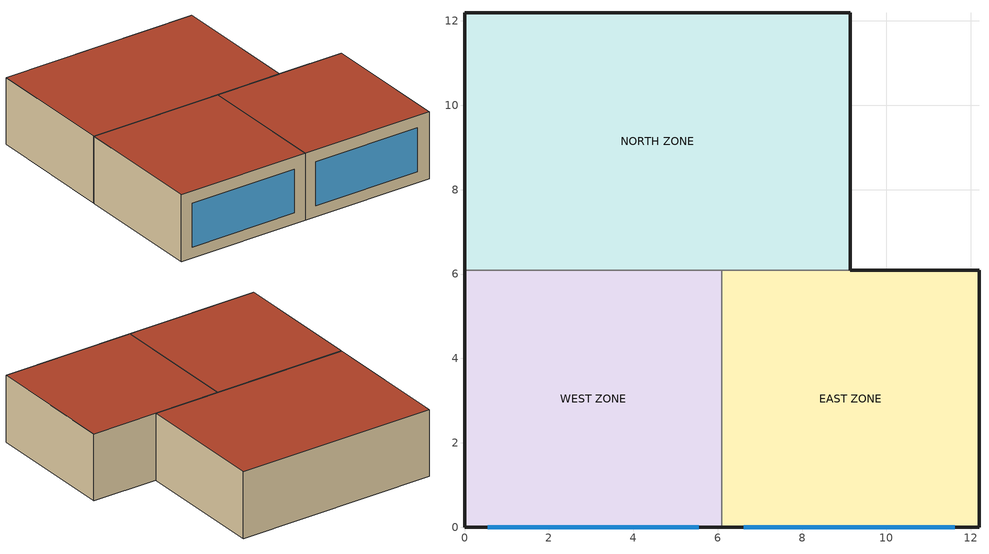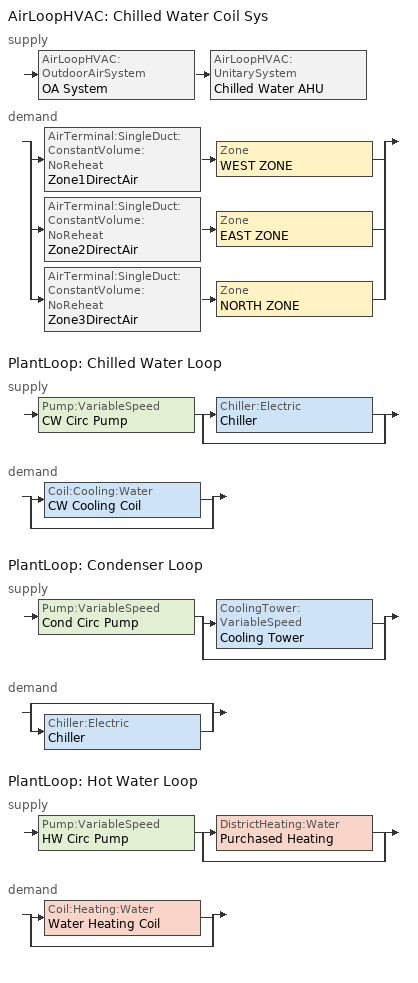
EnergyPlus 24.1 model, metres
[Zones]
WEST ZONE
 floor othersideconditionsmodel (FLOOR SLAB 8 IN): 0,0 0,6.1 6.1,6.1 6.1,0 z0
 wall outside (EXTWALL80): 0,6.1 0,0 6.1,0 z0:3.05
 wall to NORTH ZONE (PARTITION06): 6.1,6.1 0,6.1 z0:3.05
 wall to EAST ZONE (PARTITION06): 6.1,0 6.1,6.1 z0:3.05
 window (WIN-CON-LIGHT): 0.55,0 5.55,0 z0.5:2.5
 roof outside (ROOF34): 0,6.1 0,0 6.1,0 6.1,6.1 z3.05
EAST ZONE
 floor othersideconditionsmodel (FLOOR SLAB 8 IN): 6.1,0 6.1,6.1 12.19,6.1 12.19,0 z0
 wall outside (EXTWALL80): 6.1,0 12.19,0 12.19,6.1 9.14,6.1 z0:3.05
 wall to NORTH ZONE (PARTITION06): 9.14,6.1 6.1,6.1 z0:3.05
 window (WIN-CON-LIGHT): 6.62,0 11.62,0 z0.5:2.5
 roof outside (ROOF34): 6.1,6.1 6.1,0 12.19,0 12.19,6.1 z3.05
NORTH ZONE
 floor othersideconditionsmodel (FLOOR SLAB 8 IN): 0,6.1 0,12.19 9.14,12.19 9.14,6.1 z0
 wall outside (EXTWALL80): 9.14,6.1 9.14,12.19 0,12.19 0,6.1 z0:3.05
 roof outside (ROOF34): 0,12.19 0,6.1 9.14,6.1 9.14,12.19 z3.05
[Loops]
AirLoopHVAC 'Chilled Water Coil Sys'
 supply: AirLoopHVAC:OutdoorAirSystem 'OA System' > AirLoopHVAC:UnitarySystem 'Chilled Water AHU'
 demand: split
  | AirTerminal:SingleDuct:ConstantVolume:NoReheat 'Zone1DirectAir' > Zone 'WEST ZONE'
  | AirTerminal:SingleDuct:ConstantVolume:NoReheat 'Zone2DirectAir' > Zone 'EAST ZONE'
  | AirTerminal:SingleDuct:ConstantVolume:NoReheat 'Zone3DirectAir' > Zone 'NORTH ZONE'
PlantLoop 'Chilled Water Loop'
 supply: Pump:VariableSpeed 'CW Circ Pump' > split
  | Chiller:Electric 'Chiller'
  | bypass
 demand: split
  | Coil:Cooling:Water 'CW Cooling Coil'
  | bypass
PlantLoop 'Condenser Loop'
 supply: Pump:VariableSpeed 'Cond Circ Pump' > split
  | CoolingTower:VariableSpeed 'Cooling Tower'
  | bypass
 demand: split
  | bypass
  | Chiller:Electric 'Chiller'
PlantLoop 'Hot Water Loop'
 supply: Pump:VariableSpeed 'HW Circ Pump' > split
  | DistrictHeating:Water 'Purchased Heating'
  | bypass
 demand: split
  | Coil:Heating:Water 'Water Heating Coil'
  | bypass
[Building]
NONE: Loads convergence tolerance value=0.04; Maximum number of warmup days=25; Minimum number of warmup days=6; North axis=0; Solar distribution=FullInteriorAndExterior; Temperature convergence tolerance value=0.4; Terrain=Suburbs
[Site:GroundDomain:Slab]
IngradeCoupledSlab: 1, 1, 5, Yes, Full, Slab Insulation, 5, Timestep, GroundCoupledOSCM, InGrade, Slab Material-In-grade, 3200, 30, 50, 836, 1.8, KATemps, Site:GroundTemperature:Undisturbed:KusudaAchenbach, Yes, 2, Slab Insulation
[Site:GroundTemperature:BuildingSurface]
20.03, 20.03, 20.13, 20.3, 20.43, 20.52, 20.62, 20.77, 20.78, 20.55, 20.44, 20.2
[Site:GroundTemperature:Undisturbed:KusudaAchenbach]
KATemps: 12.8, 15.5, 17.3, 3200, 836, 1.8
[Site:Location]
CHICAGO_IL_USA_WMO_725300: Elevation=190; Latitude=42; Longitude=-87.88; Time zone=-6
[SizingPeriod:DesignDay] Barometric pressure=99063; Day of month=21; Daylight saving time indicator=No; Humidity condition type=WetBulb; Rain indicator=No; Snow indicator=No; Solar model indicator=ASHRAEClearSky
Name | Daily dry bulb temperature range | Day type | Maximum dry bulb temperature | Month | Sky clearness | Wetbulb or dewpoint at maximum dry bulb | Wind direction | Wind speed
CHICAGO Ann Clg 1% Condns DB=>MWB | 10.7 | SummerDesignDay | 31.5 | 7 | 1 | 23 | 230 | 5.3
CHICAGO Ann Htg 99% Condns DB | 0 | WinterDesignDay | -17.3 | 1 | 0 | -17.3 | 270 | 4.9
[Construction]
EXTWALL80: A1 - 1 IN STUCCO, C4 - 4 IN COMMON BRICK, E1 - 3 / 4 IN PLASTER OR GYP BOARD
FLOOR SLAB 8 IN: C10 - 8 IN HW CONCRETE
PARTITION06: E1 - 3 / 4 IN PLASTER OR GYP BOARD, C6 - 8 IN CLAY TILE, E1 - 3 / 4 IN PLASTER OR GYP BOARD
ROOF34: E2 - 1 / 2 IN SLAG OR STONE, E3 - 3 / 8 IN FELT AND MEMBRANE, B5 - 1 IN DENSE INSULATION, C12 - 2 IN HW CONCRETE
WIN-CON-LIGHT: WIN-LAY-GLASS-LIGHT
[Material] Thermal absorptance=0.9
Name | Conductivity | Density | Roughness | Solar absorptance | Specific heat | Thickness | Visible absorptance
A1 - 1 IN STUCCO | 0.691831 | 1858.142 | Smooth | 0.92 | 836.8 | 0.0253898 | 0.92
B5 - 1 IN DENSE INSULATION | 0.0432394 | 91.30524 | VeryRough | 0.5 | 836.8 | 0.0253898 | 0.5
C4 - 4 IN COMMON BRICK | 0.726422 | 1922.216 | Rough | 0.76 | 836.8 | 0.101498 | 0.76
C6 - 8 IN CLAY TILE | 0.570761 | 1121.292 | Smooth | 0.82 | 836.8 | 0.203302 | 0.82
C10 - 8 IN HW CONCRETE | 1.729577 | 2242.585 | MediumRough | 0.65 | 836.8 | 0.203302 | 0.65
C12 - 2 IN HW CONCRETE | 1.729577 | 2242.585 | MediumRough | 0.65 | 836.8 | 0.0509016 | 0.65
E1 - 3 / 4 IN PLASTER OR GYP BOARD | 0.726422 | 1601.846 | Smooth | 0.92 | 836.8 | 0.01905 | 0.92
E2 - 1 / 2 IN SLAG OR STONE | 1.435549 | 881.0155 | Rough | 0.55 | 1673.6 | 0.0127102 | 0.55
E3 - 3 / 8 IN FELT AND MEMBRANE | 0.190253 | 1121.292 | Rough | 0.75 | 1673.6 | 0.00954024 | 0.75
Slab Insulation | 0.035 | 265 | Smooth | 0.65 | 1300 | 0.0254 | 0.65
Slab Material-In-grade | 1.31 | 2243 | MediumRough | 0.65 | 837 | 0.1397 | 0.65
[WindowMaterial:Glazing]
WIN-LAY-GLASS-LIGHT: Back side infrared hemispherical emissivity=0.84; Back side solar reflectance at normal incidence=0.031; Back side visible reflectance at normal incidence=0.05; Conductivity=0.9; Front side infrared hemispherical emissivity=0.84; Front side solar reflectance at normal incidence=0.031; Front side visible reflectance at normal incidence=0.05; Infrared transmittance at normal incidence=0; Optical data type=SpectralAverage; Solar transmittance at normal incidence=0.9; Thickness=0.003; Visible transmittance at normal incidence=0.9
[AirLoopHVAC]
Chilled Water Coil Sys: Design supply air flow rate=Autosize
[AirLoopHVAC:UnitarySystem]
Chilled Water AHU: Availability schedule=FanAndCoilAvailSched; Control type=Load; Controlling zone or thermostat location=East Zone; Cooling coil=CW Cooling Coil; Cooling supply air flow rate=Autosize; Cooling supply air flow rate method=SupplyAirFlowRate; Dehumidification control type=None; Design specification multispeed object=UnitarySystemFanFlowRatio; Fan placement=BlowThrough; Heating coil=Water Heating Coil; Heating supply air flow rate=Autosize; Heating supply air flow rate method=SupplyAirFlowRate; Maximum supply air temperature=80; No load supply air flow rate=Autosize; No load supply air flow rate method=SupplyAirFlowRate; Supply air fan operating mode schedule=ContinuousFanSchedule; Supply fan=Main Supply Fan
[AirTerminal:SingleDuct:ConstantVolume:NoReheat] Availability schedule=FanAndCoilAvailSched; Maximum air flow rate=Autosize
Zone1DirectAir; Zone2DirectAir; Zone3DirectAir
[AvailabilityManager:Scheduled]
Name | Schedule
CW AHU Avail | FanAndCoilAvailSched
OA Availability | OutdoorAirAvailSched
[Chiller:Electric]
Chiller: Chilled water outlet temperature lower limit=5; Chiller flow mode=NotModulated; Condenser type=WaterCooled; Design chilled water flow rate=Autosize; Design chilled water outlet temperature=6.667; Design condenser fluid flow rate=Autosize; Design condenser inlet temperature=29.44; Maximum part load ratio=1; Minimum part load ratio=0.15; Nominal capacity=Autosize; Nominal cop=5; Optimum part load ratio=0.65; Temperature rise coefficient=2.682759; Coefficient 1 of capacity ratio curve=0.944836; Coefficient 1 of full load ratio curve=0.03303; Coefficient 1 of power ratio curve=1.907846; Coefficient 2 of capacity ratio curve=-0.0570088; Coefficient 2 of full load ratio curve=0.6852; Coefficient 2 of power ratio curve=-1.20499; Coefficient 3 of capacity ratio curve=-0.00185486; Coefficient 3 of full load ratio curve=0.2818; Coefficient 3 of power ratio curve=0.263462
[Coil:Cooling:Water]
CW Cooling Coil: Availability schedule=FanAndCoilAvailSched; Design air flow rate=Autosize; Design inlet air humidity ratio=0.013; Design inlet air temperature=30; Design inlet water temperature=6.67; Design outlet air humidity ratio=0.008; Design outlet air temperature=12; Design water flow rate=Autosize; Heat exchanger configuration=CrossFlow; Type of analysis=SimpleAnalysis
[Coil:Heating:Water]
Water Heating Coil: Availability schedule=FanAndCoilAvailSched; Maximum water flow rate=Autosize; Performance input method=UFactorTimesAreaAndDesignWaterFlowRate; Rated capacity=Autosize; Rated inlet air temperature=16.6; Rated inlet water temperature=82.2; Rated outlet air temperature=32.2; Rated outlet water temperature=71.1; U factor times area value=Autosize
[Controller:OutdoorAir]
OA Controller 1: Control high indoor humidity based on outdoor humidity ratio=Yes; Economizer control action type=ModulateFlow; Economizer control type=ElectronicEnthalpy; Economizer maximum limit dewpoint temperature=13.5; Economizer maximum limit dry bulb temperature=23; Economizer minimum limit dry bulb temperature=14; Electronic enthalpy limit curve=ElectronicEnthalpyCurveA; High humidity control=Yes; High humidity outdoor air flow ratio=0.9; Humidistat control zone=EAST ZONE; Lockout type=NoLockout; Maximum outdoor air flow rate=Autosize; Minimum limit type=FixedMinimum; Minimum outdoor air flow rate=Autosize; Minimum outdoor air schedule=OAFractionSched; Time of day economizer control schedule=TimeOfDayEconomizerSch
[CoolingTower:VariableSpeed]
Cooling Tower: Basin heater capacity=450; Basin heater setpoint temperature=4.5; Blowdown calculation mode=ConcentrationRatio; Blowdown concentration ratio=4; Design air flow rate=Autosize; Design fan power=Autosize; Design water flow rate=Autosize; Drift loss percent=0.05; Evaporation loss mode=SaturatedExit; Fan power ratio function of air flow rate ratio curve=CoolingTowerFanRatioCurve; Fraction of tower capacity in free convection regime=0.125; Minimum air flow rate ratio=0.2; Model coefficient=YorkCalc Default Tower Model; Model type=YorkCalcUserDefined
[CoolingTowerPerformance:YorkCalc]
YorkCalc Default Tower Model: Maximum approach temperature=40; Maximum inlet air wet bulb temperature=26.6667; Maximum liquid to gas ratio=8; Maximum range temperature=22.2222; Maximum water flow rate ratio=4; Minimum approach temperature=1.1111; Minimum inlet air wet bulb temperature=-34.4; Minimum range temperature=1.1111; Minimum water flow rate ratio=0.5; Coefficient 1=-0.359741; Coefficient 2=-0.0550536; Coefficient 3=0.00238504; Coefficient 4=0.173927; Coefficient 5=-0.0248474; Coefficient 6=0.000484302; Coefficient 7=-0.00558985; Coefficient 8=0.000577008; Coefficient 9=-1.34243e-05; Coefficient 10=2.84766; Coefficient 11=-0.121765; Coefficient 12=0.00145992; Coefficient 13=1.68043; Coefficient 14=-0.0166921; Coefficient 15=-0.000719053; Coefficient 16=-0.0254852; Coefficient 17=4.87492e-05; Coefficient 18=2.71923e-05; Coefficient 19=-0.0653766; Coefficient 20=-0.00227817; Coefficient 21=0.000250025; Coefficient 22=-0.0910565; Coefficient 23=0.00318176; Coefficient 24=3.86218e-05; Coefficient 25=-0.00342854; Coefficient 26=8.5659e-06; Coefficient 27=-1.51682e-06
[DesignSpecification:OutdoorAir] Outdoor air flow per person=0.00944; Outdoor air flow per zone=0; Outdoor air flow per zone floor area=0; Outdoor air method=Flow/Person
SZ DSOA EAST ZONE; SZ DSOA NORTH ZONE; SZ DSOA West Zone
[DistrictHeating:Water]
Purchased Heating: Nominal capacity=1000000
[ElectricEquipment] Design level calculation method=EquipmentLevel; Fraction latent=0; Fraction lost=0; Fraction radiant=0.3; Schedule=INTERMITTENT
Name | Design level | Zone or zonelist or space or spacelist
EAST ZONE ElecEq 1 | 1464.375 | EAST ZONE
NORTH ZONE ElecEq 1 | 2928.751 | NORTH ZONE
WEST ZONE ElecEq 1 | 2928.751 | WEST ZONE
[Fan:OnOff]
Main Supply Fan: Availability schedule=FanAndCoilAvailSched; Fan total efficiency=0.7; Maximum flow rate=Autosize; Motor efficiency=0.9; Motor in airstream fraction=1; Pressure rise=400
[Lights] Design level calculation method=LightingLevel; End use subcategory=GeneralLights; Fraction radiant=0.2; Fraction replaceable=0; Fraction visible=0.2; Return air fraction=0; Schedule=OFFICE LIGHTING
Name | Lighting level | Zone or zonelist or space or spacelist
EAST ZONE Lights 1 | 1464.375 | EAST ZONE
NORTH ZONE Lights 1 | 878.6252 | NORTH ZONE
[People] Activity level schedule=Activity Sch; Air velocity schedule=Air Velo Sch; Carbon dioxide generation rate=3.82e-08; Clothing insulation schedule=Clothing Sch; Fraction radiant=0.3; Mean radiant temperature calculation type=EnclosureAveraged; Number of people calculation method=People; Number of people schedule=OFFICE OCCUPANCY; Thermal comfort model 1 type=Fanger; Work efficiency schedule=Work Eff Sch
Name | Number of people | Zone or zonelist or space or spacelist
EAST ZONE | 3 | EAST ZONE
NORTH ZONE | 4 | NORTH ZONE
WEST ZONE PEOPLE | 3 | WEST ZONE
[PlantEquipmentList]
Chiller Plant: Chiller, Chiller:Electric
Tower Plant: Cooling Tower, CoolingTower:VariableSpeed
heating plant: Purchased Heating, DistrictHeating:Water
[PlantEquipmentOperation:CoolingLoad] Load range 1 lower limit=0; Load range 1 upper limit=1000000000
Name | Range 1 equipment list
CW Loop Cooling Load | Chiller Plant
Tower Load | Tower Plant
[PlantEquipmentOperation:HeatingLoad]
Purchased Heating Only: Load range 1 lower limit=0; Load range 1 upper limit=1000000; Range 1 equipment list=heating plant
[PlantEquipmentOperationSchemes]
Name | Control scheme 1 | Control scheme 1 schedule
CW Loop Operation | CW Loop Cooling Load | Chiller AlwaysOnSchedule
Hot Loop Operation | Purchased Heating Only | ON
Tower Loop Operation | Tower Load | Tower AlwaysOnSchedule
[PlantLoop] Fluid type=Water; Load distribution scheme=Optimal; Maximum loop flow rate=Autosize; Maximum loop temperature=100; Minimum loop flow rate=0; Plant loop volume=Autocalculate
Name | Minimum loop temperature | Plant equipment operation scheme
Chilled Water Loop | 3 | CW Loop Operation
Condenser Loop | 3 | Tower Loop Operation
Hot Water Loop | 10 | Hot Loop Operation
[Pump:VariableSpeed] Design maximum flow rate=Autosize; Design minimum flow rate=0; Design power consumption=Autosize; Fraction of motor inefficiencies to fluid stream=0; Pump control type=Intermittent; Coefficient 1 of the part load performance curve=0; Coefficient 2 of the part load performance curve=1; Coefficient 3 of the part load performance curve=0; Coefficient 4 of the part load performance curve=0
Name | Design pump head | Motor efficiency
CW Circ Pump | 160000 | 0.87
Cond Circ Pump | 140000 | 0.9
HW Circ Pump | 300000 | 0.87
[SetpointManager:FollowOutdoorAirTemperature]
CondenserControl SetpointManager: Control variable=Temperature; Maximum setpoint temperature=80; Minimum setpoint temperature=10; Offset temperature difference=0; Reference temperature type=OutdoorAirWetBulb; Setpoint node or nodelist=Condenser Supply Outlet Node
[SetpointManager:MixedAir]
MixedAir Temp Manager: Control variable=Temperature; Setpoint node or nodelist=Mixed Air Node
[SetpointManager:Scheduled] Control variable=Temperature
Name | Schedule | Setpoint node or nodelist
Chilled Water Loop Setpoint Manager | CW Loop Temp Schedule | CW Supply Outlet Node
Hot Water Loop Setpoint Manager | HW Loop Temp Schedule | Hot Water Loop Setpoint Node List
Supply Air Temp Manager 1 | Seasonal Reset Supply Air Temp Sch | SetPoint NodeList Name
[SetpointManager:SingleZone:Reheat]
SupplyAir Temp Manager: Control variable=Temperature; Control zone=East Zone; Maximum supply air temperature=23; Minimum supply air temperature=14; Setpoint node or nodelist=Air Loop Outlet Node
[Sizing:Plant]
Name | Design loop exit temperature | Loop design temperature difference | Loop type
Chilled Water Loop | 7 | 4 | Cooling
Condenser Loop | 20 | 5 | Condenser
Hot Water Loop | 80 | 11 | Heating
[Sizing:System]
Chilled Water Coil Sys: 100 outdoor air in cooling=No; 100 outdoor air in heating=No; Central cooling design supply air humidity ratio=0.008; Central cooling design supply air temperature=13; Central heating design supply air humidity ratio=0.008; Central heating design supply air temperature=50; Central heating maximum system air flow ratio=0; Cooling design capacity=Autosize; Cooling design capacity method=CoolingDesignCapacity; Cooling supply air flow rate=0; Cooling supply air flow rate method=DesignDay; Design outdoor air flow rate=Autosize; Heating design capacity=Autosize; Heating design capacity method=HeatingDesignCapacity; Heating supply air flow rate=0; Heating supply air flow rate method=DesignDay; Precool design humidity ratio=0.008; Precool design temperature=11; Preheat design humidity ratio=0.008; Preheat design temperature=7; Type of load to size on=Sensible; Type of zone sum to use=NonCoincident; Zone maximum outdoor air fraction=1
[Sizing:Zone] Account for dedicated outdoor air system=No; Cooling design air flow method=DesignDay; Cooling design air flow rate=0; Dedicated outdoor air high setpoint temperature for design=Autosize; Dedicated outdoor air low setpoint temperature for design=Autosize; Dedicated outdoor air system control strategy=NeutralSupplyAir; Heating design air flow method=DesignDay; Heating design air flow rate=0; Zone cooling design supply air humidity ratio=0.009; Zone cooling design supply air temperature=14; Zone cooling design supply air temperature input method=SupplyAirTemperature; Zone cooling sizing factor=0; Zone heating design supply air humidity ratio=0.009; Zone heating design supply air temperature=48; Zone heating design supply air temperature input method=SupplyAirTemperature; Zone heating sizing factor=0
Name | Design specification outdoor air object
West Zone | SZ DSOA West Zone
EAST ZONE | SZ DSOA EAST ZONE
NORTH ZONE | SZ DSOA NORTH ZONE
[SurfaceProperty:OtherSideConditionsModel]
GroundCoupledOSCM: Type of modeling=GroundCoupledSurface
[ThermostatSetpoint:DualSetpoint]
Dual Setpoint with DB: Cooling setpoint temperature schedule=Cooling Setpoints; Heating setpoint temperature schedule=Heating Setpoints
[UnitarySystemPerformance:Multispeed]
UnitarySystemFanFlowRatio: Cooling speed supply air flow ratio 1=0.25; Heating speed supply air flow ratio 1=0.25; Cooling speed supply air flow ratio 2=0.5; Heating speed supply air flow ratio 2=0.5; Cooling speed supply air flow ratio 3=0.75; Heating speed supply air flow ratio 3=0.75; Cooling speed supply air flow ratio 4=1; Heating speed supply air flow ratio 4=1; No load supply air flow rate ratio=0.25; Number of speeds for cooling=4; Number of speeds for heating=4; Single mode operation=No
[Zone] Ceiling height=Autocalculate; Multiplier=1; Type=1; Volume=Autocalculate
EAST ZONE; NORTH ZONE; WEST ZONE
[ZoneControl:Thermostat] Control 1=Dual Setpoint with DB; Control type schedule=Zone Control Type Sched
Name | Zone or zonelist
Zone 1 Thermostat | West Zone
Zone 2 Thermostat | EAST ZONE
Zone 3 Thermostat | NORTH ZONE
[Zone equipment]
WEST ZONE: Zone1DirectAir
EAST ZONE: Zone2DirectAir
NORTH ZONE: Zone3DirectAir
[Curve:Cubic]
Name | Maximum value of x | Minimum value of x | Coefficient1 constant | Coefficient2 x | Coefficient3 x 2 | Coefficient4 x 3
CoolingTowerFanRatioCurve | 1 | 0.15 | -0.00931516 | 0.0512334 | -0.0838365 | 1.04192
ElectronicEnthalpyCurveA | 29.13 | 16.6 | 0.013427 | -0.00047892 | 5.3352e-05 | -1.8103e-06
[Schedule:Compact]
Activity Sch: Through: 12/31, For: AllDays, Until: 24:00, 131.8
Air Velo Sch: Through: 12/31, For: AllDays, Until: 24:00, 0.137
CW Loop Temp Schedule: THROUGH: 12/31, FOR: AllDays, UNTIL: 24:00, 7
Chiller AlwaysOnSchedule; Tower AlwaysOnSchedule: THROUGH: 12/31, FOR: AllDays, UNTIL: 24:00, 1
Clothing Sch; ContinuousFanSchedule; FanAndCoilAvailSched: Through: 12/31, For: AllDays, Until: 24:00, 1
Cooling Setpoints: Through: 12/31, For: AllDays, Until:  7:00, 30, Until: 18:00, 24, Until: 24:00, 30
HW LOOP TEMP SCHEDULE: Through: 12/31, For: Alldays, Until: 24:00, 60
Heating Setpoints: Through: 12/31, For: AllDays, Until:  7:00, 18, Until: 18:00, 21, Until: 24:00, 18
INTERMITTENT: Through: 12/31, For: WeekDays SummerDesignDay, Until: 8:00, 0, Until: 18:00, 1, Until: 24:00, 0, For: AllOtherDays, Until: 24:00, 0
OAFractionSched: Through: 12/31, For: AllDays, Until: 7:00, 0.05, Until: 18:00, 1, Until: 24:00, 0.05
OFFICE LIGHTING: Through: 12/31, For: WeekDays SummerDesignDay, Until: 6:00, 0.05, Until: 7:00, 0.2, Until: 17:00, 1, Until: 18:00, 0.5, Until: 24:00, 0.05, For: AllOtherDays, Until: 24:00, 0.05
OFFICE OCCUPANCY: Through: 12/31, For: WeekDays SummerDesignDay, Until: 7:00, 0, Until: 8:00, 0.3, Until: 12:00, 1, Until: 13:00, 0.5, Until: 16:00, 1, Until: 17:00, 0.5, Until: 18:00, 0.1, Until: 24:00, 0, For: AllOtherDays, Until: 24:00, 0
ON: Through: 12/31, For: Alldays, Until: 24:00, 1
OutdoorAirAvailSched: Through: 3/31, For: WeekDays, Until: 24:00, 1, For: AllOtherDays, Until: 24:00, 0, Through: 9/30, For: WeekDays SummerDesignDay, Until: 7:00, 0, Until: 18:00, 1, Until: 24:00, 0, For: AllOtherDays, Until: 24:00, 0, Through: 12/31, For: AllDays, Until: 24:00, 1
Seasonal Reset Supply Air Temp Sch: Through: 3/31, For: AllDays, Until: 24:00, 16, Through: 9/30, For: AllDays, Until: 24:00, 13, Through: 12/31, For: AllDays, Until: 24:00, 16
TimeOfDayEconomizerSch: Through: 12/31, For: WeekDays, Until: 7:00, 0, Until: 7:30, 1, Until: 24:00, 0, For: AllOtherDays, Until: 24:00, 0
Work Eff Sch: Through: 12/31, For: AllDays, Until: 24:00, 0
Zone Control Type Sched: Through: 12/31, For: AllDays, Until: 24:00, 4
